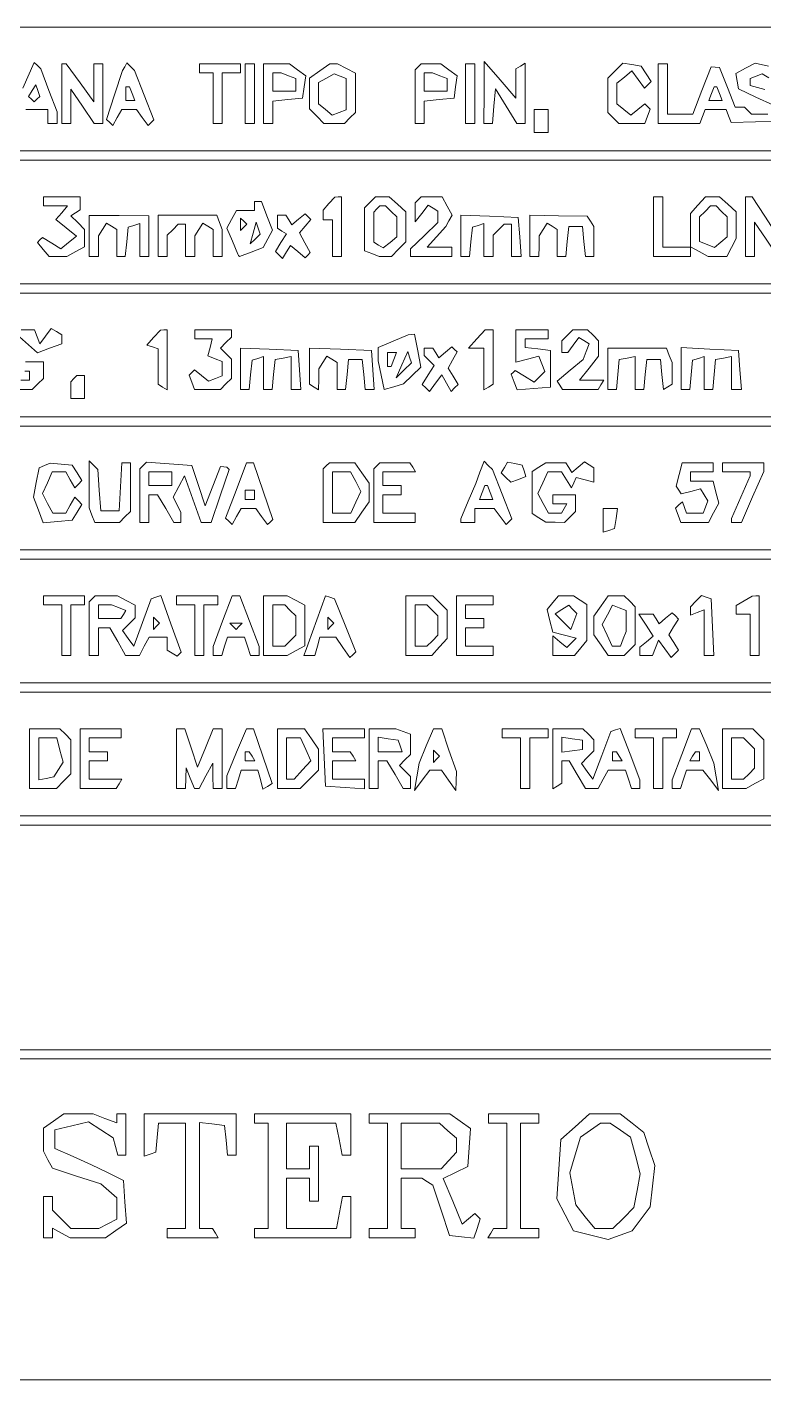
# Paper-space layout 'AN-02-DGE-008' of a CAD drawing. Header units: metres, sheet in millimetres. Extents: x 12 to 193, y 4 to 291.
# Drawn here: x 86.28 to 105.95, y 42.81 to 78.95 of the extents above; entities that cross this region are included whole.
import ezdxf

# ---------------------------------------------------------------- set-up
doc = ezdxf.new("R2010")
doc.units = ezdxf.units.M
doc.layers.add('DGE_CONTORNOS', color=7, linetype='Continuous', lineweight=0)
doc.layers.add('DGE_DATOS', color=7, linetype='Continuous', lineweight=0)

# ---------------------------------------------------------------- blocks, each defined once
blk = doc.blocks.new('LP_REF_DGE_MT_008')
at = {"layer": 'DGE_CONTORNOS'}
for points in [[(180.798, 77.295), (180.798, 75.641), (121.074, 75.641), (61.35, 75.641), (61.35, 77.295), (61.35, 78.949), (121.074, 78.949), (180.798, 78.949)], [(87.2, 77.172), (87.2, 76.376), (87.322, 76.376), (87.445, 76.376), (87.445, 76.833), (87.445, 77.29), (87.755, 76.833), (88.066, 76.376), (88.184, 76.376), (88.302, 76.376), (88.302, 77.172), (88.302, 77.968), (88.18, 77.968), (88.057, 77.968), (88.057, 77.46), (88.057, 76.952), (87.689, 77.46), (87.321, 77.968), (87.26, 77.968), (87.2, 77.968)], [(88.884, 77.887), (88.825, 77.785), (88.612, 77.134), (88.4, 76.483), (88.483, 76.4), (88.566, 76.317), (88.685, 76.53), (88.804, 76.743), (88.999, 76.743), (89.194, 76.743), (89.351, 76.529), (89.507, 76.315), (89.583, 76.391), (89.659, 76.467), (89.401, 77.126), (89.142, 77.785), (89.042, 77.887), (88.942, 77.99)], [(90.875, 77.846), (90.875, 77.723), (91.059, 77.723), (91.243, 77.723), (91.243, 77.05), (91.243, 76.376), (91.365, 76.376), (91.488, 76.376), (91.488, 77.05), (91.488, 77.723), (91.733, 77.723), (91.978, 77.723), (91.978, 77.846), (91.978, 77.968), (91.426, 77.968), (90.875, 77.968)], [(92.1, 77.172), (92.1, 76.376), (92.223, 76.376), (92.345, 76.376), (92.345, 77.172), (92.345, 77.968), (92.223, 77.968), (92.1, 77.968)], [(92.59, 77.172), (92.59, 76.376), (92.713, 76.376), (92.835, 76.376), (92.835, 76.674), (92.835, 76.973), (93.233, 77.011), (93.632, 77.05), (93.674, 77.349), (93.716, 77.648), (93.497, 77.808), (93.278, 77.968), (92.934, 77.968), (92.59, 77.968)], [(93.254, 77.649), (93.448, 77.575), (93.448, 77.404), (93.448, 77.233), (93.141, 77.233), (92.835, 77.233), (92.835, 77.478), (92.835, 77.723), (92.948, 77.723), (93.06, 77.723)], [(94.088, 77.778), (93.815, 77.587), (93.815, 77.174), (93.815, 76.761), (94.008, 76.568), (94.2, 76.376), (94.473, 76.376), (94.746, 76.376), (94.893, 76.523), (95.04, 76.67), (95.04, 77.192), (95.04, 77.715), (94.803, 77.842), (94.566, 77.968), (94.463, 77.968), (94.36, 77.968)], [(96.715, 77.887), (96.633, 77.805), (96.633, 77.09), (96.633, 76.376), (96.756, 76.376), (96.878, 76.376), (96.878, 76.674), (96.878, 76.973), (97.276, 77.011), (97.674, 77.05), (97.717, 77.349), (97.759, 77.648), (97.54, 77.808), (97.321, 77.968), (97.059, 77.968), (96.796, 77.968)], [(97.297, 77.649), (97.491, 77.575), (97.491, 77.404), (97.491, 77.233), (97.184, 77.233), (96.878, 77.233), (96.878, 77.478), (96.878, 77.723), (96.991, 77.723), (97.103, 77.723)], [(97.981, 77.172), (97.981, 76.376), (98.103, 76.376), (98.226, 76.376), (98.226, 77.172), (98.226, 77.968), (98.103, 77.968), (97.981, 77.968)], [(98.475, 77.203), (98.471, 76.376), (98.586, 76.376), (98.701, 76.376), (98.739, 76.835), (98.777, 77.295), (99.063, 76.835), (99.348, 76.376), (99.461, 76.376), (99.573, 76.376), (99.573, 77.179), (99.573, 77.983), (99.451, 77.907), (99.328, 77.832), (99.326, 77.441), (99.325, 77.05), (98.902, 77.54), (98.48, 78.03)], [(101.978, 77.782), (101.779, 77.583), (101.779, 77.127), (101.779, 76.67), (101.926, 76.523), (102.073, 76.376), (102.419, 76.376), (102.766, 76.376), (102.839, 76.565), (102.911, 76.754), (102.838, 76.827), (102.765, 76.901), (102.578, 76.746), (102.391, 76.591), (102.207, 76.743), (102.024, 76.896), (102.024, 77.172), (102.024, 77.448), (102.221, 77.612), (102.418, 77.775), (102.587, 77.544), (102.756, 77.313), (102.845, 77.401), (102.934, 77.49), (102.803, 77.699), (102.672, 77.907), (102.424, 77.944), (102.177, 77.982)], [(86.539, 77.022), (86.465, 76.948), (86.391, 77.021), (86.318, 77.095), (86.413, 77.25), (86.509, 77.405), (86.561, 77.25), (86.613, 77.096)], [(89.082, 77.172), (89.152, 76.988), (89.033, 76.988), (88.915, 76.988), (88.915, 77.172), (88.915, 77.356), (88.963, 77.356), (89.011, 77.356)], [(94.795, 77.155), (94.795, 76.736), (94.61, 76.665), (94.425, 76.593), (94.243, 76.745), (94.06, 76.896), (94.06, 77.181), (94.06, 77.466), (94.267, 77.582), (94.474, 77.698), (94.635, 77.636), (94.795, 77.575)], [(104.763, 77.172), (104.834, 76.988), (104.658, 76.988), (104.481, 76.988), (104.552, 77.172), (104.623, 77.356), (104.658, 77.356), (104.693, 77.356)], [(99.818, 76.437), (99.818, 76.131), (100.002, 76.131), (100.186, 76.131), (100.186, 76.437), (100.186, 76.743), (100.002, 76.743), (99.818, 76.743)], [(180.798, 73.742), (180.798, 72.088), (121.074, 72.088), (61.35, 72.088), (61.35, 73.742), (61.35, 75.396), (121.074, 75.396), (180.798, 75.396)], [(86.71, 74.293), (86.71, 74.171), (87.031, 74.171), (87.352, 74.171), (87.2, 73.988), (87.048, 73.805), (87.32, 73.584), (87.592, 73.364), (87.386, 73.193), (87.18, 73.022), (86.933, 73.176), (86.686, 73.33), (86.619, 73.263), (86.552, 73.197), (86.707, 73.01), (86.862, 72.823), (87.1, 72.823), (87.338, 72.823), (87.575, 72.95), (87.812, 73.077), (87.812, 73.309), (87.812, 73.541), (87.628, 73.725), (87.443, 73.91), (87.566, 73.986), (87.69, 74.063), (87.69, 74.239), (87.69, 74.416), (87.2, 74.416), (86.71, 74.416)], [(92.345, 74.171), (92.345, 74.048), (92.104, 74.048), (91.864, 74.048), (91.736, 73.81), (91.609, 73.572), (91.757, 73.228), (91.905, 72.884), (91.924, 72.85), (91.944, 72.816), (92.259, 72.936), (92.575, 73.056), (92.701, 73.291), (92.826, 73.525), (92.681, 73.909), (92.536, 74.293), (92.441, 74.293), (92.345, 74.293)], [(94.336, 74.233), (94.183, 74.059), (94.183, 73.931), (94.183, 73.803), (94.305, 73.803), (94.428, 73.803), (94.428, 73.313), (94.428, 72.823), (94.55, 72.823), (94.673, 72.823), (94.673, 73.619), (94.673, 74.416), (94.581, 74.411), (94.489, 74.406)], [(95.432, 74.269), (95.285, 74.122), (95.285, 73.547), (95.285, 72.972), (95.479, 72.898), (95.673, 72.823), (95.838, 72.823), (96.003, 72.823), (96.196, 73.016), (96.388, 73.208), (96.388, 73.609), (96.388, 74.01), (96.164, 74.213), (95.94, 74.416), (95.76, 74.416), (95.579, 74.416)], [(95.996, 74.024), (96.143, 73.877), (96.143, 73.61), (96.143, 73.343), (95.965, 73.195), (95.786, 73.047), (95.658, 73.126), (95.53, 73.205), (95.53, 73.606), (95.53, 74.007), (95.612, 74.089), (95.694, 74.171), (95.771, 74.171), (95.849, 74.171)], [(96.715, 74.334), (96.633, 74.252), (96.637, 73.997), (96.641, 73.742), (96.813, 73.969), (96.984, 74.195), (97.115, 74.115), (97.246, 74.034), (97.246, 73.88), (97.246, 73.727), (96.878, 73.374), (96.511, 73.022), (96.511, 72.923), (96.511, 72.823), (97.062, 72.823), (97.613, 72.823), (97.613, 72.946), (97.613, 73.068), (97.286, 73.068), (96.958, 73.068), (97.206, 73.344), (97.454, 73.619), (97.539, 73.77), (97.624, 73.921), (97.492, 74.168), (97.359, 74.416), (97.078, 74.416), (96.796, 74.416)], [(103.004, 73.619), (103.004, 72.823), (103.494, 72.823), (103.984, 72.823), (103.984, 72.946), (103.984, 73.068), (103.616, 73.068), (103.249, 73.068), (103.249, 73.742), (103.249, 74.416), (103.126, 74.416), (103.004, 74.416)], [(104.186, 74.192), (103.984, 73.968), (103.984, 73.522), (103.984, 73.077), (104.221, 72.95), (104.458, 72.823), (104.706, 72.823), (104.955, 72.823), (105.082, 73.06), (105.209, 73.297), (105.209, 73.654), (105.209, 74.01), (104.985, 74.213), (104.761, 74.416), (104.575, 74.416), (104.389, 74.416)], [(104.817, 74.024), (104.964, 73.877), (104.964, 73.61), (104.964, 73.343), (104.796, 73.204), (104.627, 73.064), (104.428, 73.14), (104.229, 73.217), (104.229, 73.547), (104.229, 73.877), (104.376, 74.024), (104.523, 74.171), (104.596, 74.171), (104.67, 74.171)], [(105.454, 73.619), (105.454, 72.823), (105.576, 72.823), (105.699, 72.823), (105.699, 73.28), (105.699, 73.738), (106.01, 73.28), (106.32, 72.823), (106.438, 72.823), (106.556, 72.823), (106.556, 73.619), (106.556, 74.416), (106.434, 74.416), (106.311, 74.416), (106.31, 73.895), (106.308, 73.374), (105.973, 73.894), (105.638, 74.414), (105.546, 74.415), (105.454, 74.416)], [(87.935, 73.37), (87.935, 72.823), (88.057, 72.823), (88.18, 72.823), (88.182, 73.099), (88.184, 73.374), (88.29, 73.543), (88.397, 73.712), (88.534, 73.628), (88.67, 73.544), (88.67, 73.183), (88.67, 72.823), (88.785, 72.823), (88.899, 72.823), (88.938, 73.212), (88.976, 73.601), (89.129, 73.651), (89.282, 73.701), (89.282, 73.262), (89.282, 72.823), (89.405, 72.823), (89.527, 72.823), (89.527, 73.364), (89.527, 73.904), (88.731, 73.911), (87.935, 73.917)], [(89.772, 73.374), (89.772, 72.823), (89.895, 72.823), (90.017, 72.823), (90.017, 73.105), (90.017, 73.387), (90.164, 73.534), (90.311, 73.681), (90.409, 73.681), (90.507, 73.681), (90.507, 73.252), (90.507, 72.823), (90.63, 72.823), (90.752, 72.823), (90.754, 73.099), (90.756, 73.374), (90.863, 73.543), (90.97, 73.712), (91.106, 73.628), (91.243, 73.544), (91.243, 73.183), (91.243, 72.823), (91.365, 72.823), (91.488, 72.823), (91.488, 73.181), (91.488, 73.538), (91.413, 73.732), (91.339, 73.926), (90.556, 73.926), (89.772, 73.926)], [(92.059, 73.599), (91.978, 73.517), (91.978, 73.681), (91.978, 73.844), (92.059, 73.762), (92.141, 73.681)], [(92.366, 73.285), (92.236, 73.155), (92.312, 73.446), (92.388, 73.736), (92.442, 73.575), (92.495, 73.414)], [(92.958, 73.749), (92.958, 73.573), (93.078, 73.499), (93.198, 73.424), (93.052, 73.191), (92.906, 72.957), (93, 72.863), (93.094, 72.769), (93.2, 72.941), (93.307, 73.114), (93.503, 72.951), (93.699, 72.788), (93.767, 72.856), (93.835, 72.925), (93.694, 73.188), (93.553, 73.451), (93.702, 73.63), (93.85, 73.809), (93.774, 73.885), (93.699, 73.961), (93.523, 73.815), (93.347, 73.669), (93.268, 73.797), (93.188, 73.926), (93.073, 73.926), (92.958, 73.926)], [(97.858, 73.373), (97.858, 72.823), (97.973, 72.823), (98.088, 72.823), (98.126, 73.212), (98.164, 73.601), (98.318, 73.651), (98.471, 73.701), (98.471, 73.262), (98.471, 72.823), (98.593, 72.823), (98.716, 72.823), (98.716, 73.105), (98.716, 73.387), (98.863, 73.534), (99.01, 73.681), (99.108, 73.681), (99.206, 73.681), (99.206, 73.252), (99.206, 72.823), (99.335, 72.823), (99.465, 72.823), (99.427, 73.344), (99.39, 73.864), (98.624, 73.894), (97.858, 73.924)], [(99.696, 73.372), (99.696, 72.823), (99.818, 72.823), (99.941, 72.823), (99.943, 73.099), (99.945, 73.374), (100.052, 73.543), (100.158, 73.712), (100.295, 73.628), (100.431, 73.544), (100.431, 73.183), (100.431, 72.823), (100.546, 72.823), (100.66, 72.823), (100.699, 73.221), (100.737, 73.619), (100.921, 73.619), (101.105, 73.619), (101.143, 73.221), (101.181, 72.823), (101.296, 72.823), (101.411, 72.823), (101.409, 73.221), (101.407, 73.619), (101.317, 73.759), (101.227, 73.899), (100.462, 73.91), (99.696, 73.92)], [(180.798, 70.189), (180.798, 68.535), (121.074, 68.535), (61.35, 68.535), (61.35, 70.189), (61.35, 71.843), (121.074, 71.843), (180.798, 71.843)], [(89.655, 70.652), (89.476, 70.451), (89.624, 70.402), (89.772, 70.353), (89.772, 69.88), (89.772, 69.407), (89.895, 69.332), (90.017, 69.256), (90.017, 70.06), (90.017, 70.863), (89.926, 70.858), (89.834, 70.854)], [(90.752, 70.741), (90.752, 70.618), (90.986, 70.618), (91.22, 70.618), (91.16, 70.39), (91.1, 70.162), (91.294, 70.087), (91.488, 70.013), (91.488, 69.822), (91.488, 69.63), (91.302, 69.559), (91.117, 69.488), (90.932, 69.642), (90.747, 69.795), (90.673, 69.722), (90.6, 69.649), (90.672, 69.459), (90.745, 69.27), (91.092, 69.27), (91.439, 69.27), (91.586, 69.417), (91.733, 69.564), (91.733, 69.822), (91.733, 70.079), (91.586, 70.226), (91.439, 70.373), (91.586, 70.52), (91.733, 70.667), (91.733, 70.765), (91.733, 70.863), (91.243, 70.863), (90.752, 70.863)], [(98.287, 70.618), (98.065, 70.373), (98.268, 70.373), (98.471, 70.373), (98.471, 69.815), (98.471, 69.256), (98.593, 69.332), (98.716, 69.407), (98.716, 70.135), (98.716, 70.863), (98.612, 70.863), (98.509, 70.863)], [(99.328, 70.432), (99.328, 70.001), (99.633, 70.077), (99.939, 70.154), (100.017, 69.949), (100.096, 69.744), (99.954, 69.602), (99.812, 69.46), (99.558, 69.619), (99.304, 69.777), (99.252, 69.725), (99.2, 69.673), (99.28, 69.465), (99.359, 69.258), (99.803, 69.295), (100.247, 69.332), (100.247, 69.822), (100.247, 70.312), (99.91, 70.351), (99.573, 70.389), (99.573, 70.504), (99.573, 70.618), (99.88, 70.618), (100.186, 70.618), (100.186, 70.741), (100.186, 70.863), (99.757, 70.863), (99.328, 70.863)], [(100.7, 70.716), (100.553, 70.569), (100.553, 70.41), (100.553, 70.251), (100.632, 70.251), (100.71, 70.251), (100.858, 70.453), (101.006, 70.655), (101.142, 70.572), (101.278, 70.488), (101.198, 70.28), (101.118, 70.072), (100.774, 69.783), (100.43, 69.493), (100.499, 69.382), (100.568, 69.27), (101.043, 69.27), (101.519, 69.27), (101.595, 69.393), (101.67, 69.515), (101.348, 69.515), (101.026, 69.515), (101.28, 69.838), (101.534, 70.161), (101.534, 70.365), (101.534, 70.569), (101.386, 70.716), (101.239, 70.863), (101.043, 70.863), (100.847, 70.863)], [(96.051, 70.558), (95.653, 70.385), (95.653, 70.21), (95.653, 70.036), (95.73, 69.65), (95.807, 69.264), (96.067, 69.341), (96.327, 69.419), (96.557, 69.639), (96.787, 69.86), (96.705, 70.3), (96.622, 70.741), (96.536, 70.736), (96.449, 70.731)], [(91.978, 69.821), (91.978, 69.27), (92.092, 69.27), (92.207, 69.27), (92.245, 69.659), (92.284, 70.048), (92.437, 70.098), (92.59, 70.148), (92.59, 69.709), (92.59, 69.27), (92.705, 69.27), (92.82, 69.27), (92.858, 69.668), (92.896, 70.065), (93.111, 70.105), (93.325, 70.146), (93.325, 69.708), (93.325, 69.27), (93.455, 69.27), (93.584, 69.27), (93.547, 69.791), (93.509, 70.312), (92.743, 70.341), (91.978, 70.371)], [(93.815, 69.891), (93.815, 69.407), (93.938, 69.332), (94.06, 69.256), (94.062, 69.539), (94.064, 69.822), (94.171, 69.991), (94.278, 70.159), (94.414, 70.075), (94.55, 69.991), (94.55, 69.631), (94.55, 69.27), (94.665, 69.27), (94.78, 69.27), (94.818, 69.669), (94.857, 70.067), (95.04, 70.067), (95.224, 70.067), (95.263, 69.669), (95.301, 69.27), (95.423, 69.27), (95.545, 69.27), (95.507, 69.791), (95.469, 70.312), (94.642, 70.343), (93.815, 70.374)], [(96.065, 70.067), (95.994, 69.883), (95.946, 69.883), (95.898, 69.883), (95.898, 70.067), (95.898, 70.251), (96.017, 70.251), (96.135, 70.251)], [(96.332, 69.779), (96.126, 69.577), (96.283, 69.928), (96.44, 70.278), (96.489, 70.13), (96.539, 69.981)], [(96.878, 70.275), (96.878, 70.177), (97.011, 70.044), (97.143, 69.912), (96.985, 69.658), (96.826, 69.404), (96.923, 69.307), (97.021, 69.21), (97.183, 69.432), (97.346, 69.655), (97.471, 69.433), (97.595, 69.211), (97.691, 69.308), (97.788, 69.404), (97.652, 69.621), (97.517, 69.838), (97.637, 70.053), (97.758, 70.269), (97.689, 70.338), (97.619, 70.408), (97.443, 70.262), (97.267, 70.116), (97.188, 70.245), (97.109, 70.373), (96.993, 70.373), (96.878, 70.373)], [(101.779, 69.822), (101.779, 69.27), (101.893, 69.27), (102.008, 69.27), (102.046, 69.668), (102.085, 70.065), (102.299, 70.105), (102.514, 70.146), (102.514, 69.708), (102.514, 69.27), (102.628, 69.27), (102.743, 69.27), (102.781, 69.669), (102.82, 70.067), (103.004, 70.067), (103.187, 70.067), (103.226, 69.666), (103.265, 69.266), (103.379, 69.337), (103.494, 69.407), (103.494, 69.696), (103.494, 69.985), (103.419, 70.179), (103.345, 70.373), (102.562, 70.373), (101.779, 70.373)], [(103.739, 69.828), (103.739, 69.27), (103.853, 69.27), (103.968, 69.27), (104.007, 69.659), (104.045, 70.048), (104.198, 70.098), (104.351, 70.148), (104.351, 69.709), (104.351, 69.27), (104.466, 69.27), (104.581, 69.27), (104.619, 69.668), (104.658, 70.065), (104.872, 70.105), (105.086, 70.146), (105.086, 69.708), (105.086, 69.27), (105.216, 69.27), (105.345, 69.27), (105.308, 69.791), (105.27, 70.312), (104.504, 70.348), (103.739, 70.385)], [(87.526, 69.556), (87.445, 69.475), (87.445, 69.25), (87.445, 69.025), (87.628, 69.025), (87.812, 69.025), (87.812, 69.332), (87.812, 69.638), (87.71, 69.638), (87.608, 69.638)], [(180.798, 66.637), (180.798, 64.983), (121.074, 64.983), (61.35, 64.983), (61.35, 66.637), (61.35, 68.29), (121.074, 68.29), (180.798, 68.29)], [(86.744, 67.233), (86.595, 67.17), (86.522, 66.779), (86.448, 66.389), (86.579, 66.046), (86.709, 65.702), (87.095, 65.741), (87.481, 65.779), (87.612, 65.988), (87.742, 66.196), (87.646, 66.293), (87.549, 66.389), (87.429, 66.176), (87.31, 65.963), (87.137, 65.963), (86.963, 65.963), (86.824, 66.223), (86.684, 66.484), (86.817, 66.775), (86.949, 67.065), (87.13, 67.065), (87.31, 67.065), (87.429, 66.852), (87.549, 66.639), (87.646, 66.735), (87.742, 66.832), (87.612, 67.041), (87.481, 67.249), (87.187, 67.273), (86.893, 67.296)], [(87.935, 66.732), (87.935, 66.105), (88.009, 65.912), (88.083, 65.718), (88.413, 65.718), (88.743, 65.718), (88.89, 65.865), (89.037, 66.012), (89.037, 66.661), (89.037, 67.31), (88.921, 67.31), (88.805, 67.31), (88.768, 66.667), (88.731, 66.024), (88.486, 66.024), (88.241, 66.024), (88.203, 66.575), (88.164, 67.127), (88.05, 67.243), (87.935, 67.359)], [(89.371, 67.236), (89.282, 67.147), (89.282, 66.432), (89.282, 65.718), (89.405, 65.718), (89.527, 65.718), (89.527, 66.085), (89.527, 66.453), (89.643, 66.453), (89.759, 66.453), (89.976, 66.085), (90.193, 65.718), (90.289, 65.718), (90.385, 65.718), (90.385, 65.848), (90.385, 65.979), (90.282, 66.185), (90.179, 66.392), (90.328, 66.675), (90.477, 66.959), (90.7, 66.338), (90.923, 65.718), (91.058, 65.718), (91.192, 65.718), (91.431, 66.422), (91.671, 67.127), (91.64, 67.157), (91.61, 67.188), (91.526, 67.197), (91.441, 67.206), (91.237, 66.684), (91.033, 66.162), (90.855, 66.698), (90.676, 67.233), (90.068, 67.279), (89.46, 67.325)], [(91.854, 66.571), (91.577, 65.832), (91.664, 65.745), (91.751, 65.659), (91.87, 65.872), (91.99, 66.085), (92.185, 66.085), (92.379, 66.085), (92.536, 65.871), (92.693, 65.657), (92.763, 65.727), (92.833, 65.798), (92.578, 66.554), (92.323, 67.31), (92.226, 67.31), (92.13, 67.31)], [(94.264, 67.229), (94.183, 67.147), (94.183, 66.432), (94.183, 65.718), (94.605, 65.718), (95.027, 65.718), (95.217, 65.99), (95.408, 66.262), (95.408, 66.514), (95.408, 66.766), (95.217, 67.038), (95.027, 67.31), (94.686, 67.31), (94.346, 67.31)], [(95.612, 67.229), (95.53, 67.147), (95.53, 66.432), (95.53, 65.718), (96.082, 65.718), (96.633, 65.718), (96.633, 65.84), (96.633, 65.963), (96.204, 65.963), (95.775, 65.963), (95.775, 66.208), (95.775, 66.453), (96.02, 66.453), (96.266, 66.453), (96.266, 66.575), (96.266, 66.698), (96.02, 66.698), (95.775, 66.698), (95.775, 66.882), (95.775, 67.065), (96.211, 67.065), (96.648, 67.065), (96.572, 67.188), (96.496, 67.31), (96.095, 67.31), (95.694, 67.31)], [(98.367, 67.055), (98.255, 66.759), (98.056, 66.285), (97.858, 65.81), (97.858, 65.764), (97.858, 65.718), (98.042, 65.718), (98.226, 65.718), (98.226, 65.902), (98.226, 66.085), (98.488, 66.085), (98.75, 66.085), (98.907, 65.871), (99.063, 65.657), (99.139, 65.733), (99.215, 65.808), (98.956, 66.467), (98.698, 67.127), (98.589, 67.238), (98.48, 67.35)], [(99.02, 67.184), (98.933, 67.044), (99.061, 66.916), (99.189, 66.788), (99.392, 66.865), (99.594, 66.943), (99.543, 67.096), (99.492, 67.249), (99.299, 67.286), (99.106, 67.324)], [(99.941, 67.19), (99.757, 67.074), (99.757, 66.514), (99.757, 65.954), (99.941, 65.838), (100.125, 65.721), (100.376, 65.72), (100.627, 65.718), (100.774, 65.865), (100.921, 66.012), (100.921, 66.232), (100.921, 66.453), (100.615, 66.453), (100.308, 66.453), (100.308, 66.33), (100.308, 66.208), (100.499, 66.208), (100.69, 66.208), (100.615, 66.085), (100.539, 65.963), (100.367, 65.963), (100.194, 65.963), (100.055, 66.223), (99.916, 66.484), (100.048, 66.775), (100.181, 67.065), (100.361, 67.065), (100.541, 67.065), (100.677, 66.851), (100.813, 66.637), (100.873, 66.777), (100.933, 66.917), (101.172, 66.854), (101.411, 66.792), (101.411, 66.983), (101.411, 67.173), (101.283, 67.252), (101.155, 67.331), (100.988, 67.192), (100.82, 67.053), (100.741, 67.182), (100.661, 67.31), (100.393, 67.308), (100.125, 67.307)], [(103.687, 66.998), (103.609, 66.687), (103.674, 66.581), (103.739, 66.476), (103.996, 66.543), (104.254, 66.61), (104.352, 66.451), (104.451, 66.291), (104.388, 66.127), (104.325, 65.963), (104.103, 65.963), (103.882, 65.963), (103.827, 66.116), (103.772, 66.269), (103.679, 66.182), (103.586, 66.096), (103.658, 65.907), (103.731, 65.718), (104.098, 65.718), (104.465, 65.718), (104.602, 65.974), (104.74, 66.231), (104.666, 66.525), (104.592, 66.82), (104.288, 66.82), (103.984, 66.82), (103.984, 66.943), (103.984, 67.065), (104.29, 67.065), (104.596, 67.065), (104.596, 67.188), (104.596, 67.31), (104.181, 67.31), (103.765, 67.31)], [(104.841, 67.188), (104.841, 67.065), (105.209, 67.065), (105.576, 67.065), (105.576, 67.014), (105.576, 66.963), (105.331, 66.392), (105.086, 65.82), (105.086, 65.769), (105.086, 65.718), (105.216, 65.718), (105.345, 65.718), (105.644, 66.395), (105.944, 67.072), (105.944, 67.191), (105.944, 67.31), (105.393, 67.31), (104.841, 67.31)], [(90.14, 66.882), (90.14, 66.698), (89.834, 66.698), (89.527, 66.698), (89.527, 66.882), (89.527, 67.065), (89.834, 67.065), (90.14, 67.065)], [(95.049, 66.805), (95.188, 66.544), (95.056, 66.254), (94.923, 65.963), (94.675, 65.963), (94.428, 65.963), (94.428, 66.514), (94.428, 67.065), (94.669, 67.065), (94.909, 67.065)], [(92.345, 66.453), (92.345, 66.33), (92.223, 66.33), (92.1, 66.33), (92.1, 66.453), (92.1, 66.575), (92.223, 66.575), (92.345, 66.575)], [(98.638, 66.514), (98.708, 66.33), (98.532, 66.33), (98.356, 66.33), (98.426, 66.514), (98.497, 66.698), (98.532, 66.698), (98.567, 66.698)], [(101.656, 65.769), (101.656, 65.452), (101.809, 65.503), (101.962, 65.553), (102.001, 65.819), (102.041, 66.085), (101.848, 66.085), (101.656, 66.085)], [(180.798, 63.084), (180.798, 61.43), (121.074, 61.43), (61.35, 61.43), (61.35, 63.084), (61.35, 64.738), (121.074, 64.738), (180.798, 64.738)], [(86.71, 63.635), (86.71, 63.513), (86.955, 63.513), (87.2, 63.513), (87.2, 62.839), (87.2, 62.165), (87.322, 62.165), (87.445, 62.165), (87.445, 62.839), (87.445, 63.513), (87.628, 63.513), (87.812, 63.513), (87.812, 63.635), (87.812, 63.758), (87.261, 63.758), (86.71, 63.758)], [(88.016, 63.676), (87.935, 63.594), (87.935, 62.88), (87.935, 62.165), (88.057, 62.165), (88.18, 62.165), (88.18, 62.533), (88.18, 62.9), (88.333, 62.899), (88.486, 62.899), (88.695, 62.532), (88.903, 62.165), (89.089, 62.165), (89.274, 62.165), (89.405, 62.41), (89.536, 62.655), (89.777, 62.655), (90.017, 62.655), (90.017, 62.479), (90.017, 62.302), (90.148, 62.221), (90.279, 62.14), (90.334, 62.195), (90.388, 62.25), (90.117, 63.006), (89.845, 63.761), (89.717, 63.719), (89.589, 63.677), (89.358, 63.042), (89.128, 62.407), (88.975, 62.616), (88.822, 62.825), (88.991, 62.994), (89.16, 63.163), (89.16, 63.333), (89.16, 63.504), (88.923, 63.631), (88.686, 63.758), (88.392, 63.758), (88.098, 63.758)], [(90.262, 63.635), (90.262, 63.513), (90.507, 63.513), (90.752, 63.513), (90.752, 62.839), (90.752, 62.165), (90.875, 62.165), (90.998, 62.165), (90.998, 62.839), (90.998, 63.513), (91.181, 63.513), (91.365, 63.513), (91.365, 63.635), (91.365, 63.758), (90.814, 63.758), (90.262, 63.758)], [(91.496, 63.079), (91.243, 62.401), (91.243, 62.283), (91.243, 62.165), (91.357, 62.165), (91.471, 62.165), (91.549, 62.41), (91.627, 62.655), (91.855, 62.655), (92.084, 62.655), (92.161, 62.41), (92.239, 62.165), (92.353, 62.165), (92.468, 62.165), (92.468, 62.283), (92.468, 62.401), (92.214, 63.079), (91.96, 63.758), (91.855, 63.758), (91.75, 63.758)], [(92.59, 62.961), (92.59, 62.165), (92.904, 62.165), (93.219, 62.165), (93.456, 62.292), (93.693, 62.419), (93.693, 62.961), (93.693, 63.504), (93.456, 63.631), (93.219, 63.758), (92.904, 63.758), (92.59, 63.758)], [(94.012, 63.115), (93.784, 62.471), (93.725, 62.318), (93.667, 62.165), (93.814, 62.165), (93.961, 62.165), (94.025, 62.41), (94.089, 62.655), (94.305, 62.655), (94.52, 62.655), (94.706, 62.379), (94.891, 62.104), (94.972, 62.181), (95.052, 62.258), (94.767, 62.968), (94.481, 63.679), (94.361, 63.719), (94.241, 63.759)], [(96.388, 62.961), (96.388, 62.165), (96.737, 62.165), (97.085, 62.165), (97.288, 62.389), (97.491, 62.613), (97.491, 62.993), (97.491, 63.373), (97.298, 63.565), (97.106, 63.758), (96.747, 63.758), (96.388, 63.758)], [(97.736, 62.961), (97.736, 62.165), (98.226, 62.165), (98.716, 62.165), (98.716, 62.288), (98.716, 62.41), (98.348, 62.41), (97.981, 62.41), (97.981, 62.655), (97.981, 62.9), (98.226, 62.9), (98.471, 62.9), (98.471, 63.023), (98.471, 63.145), (98.226, 63.145), (97.981, 63.145), (97.981, 63.329), (97.981, 63.513), (98.348, 63.513), (98.716, 63.513), (98.716, 63.635), (98.716, 63.758), (98.226, 63.758), (97.736, 63.758)], [(100.31, 63.575), (100.159, 63.393), (100.235, 63.087), (100.312, 62.781), (100.626, 62.703), (100.939, 62.624), (100.813, 62.498), (100.686, 62.371), (100.497, 62.528), (100.308, 62.685), (100.308, 62.425), (100.308, 62.165), (100.6, 62.165), (100.891, 62.165), (101.056, 62.364), (101.222, 62.564), (101.222, 63.044), (101.222, 63.525), (101.041, 63.639), (100.86, 63.754), (100.66, 63.756), (100.461, 63.758)], [(101.602, 63.485), (101.411, 63.213), (101.411, 62.961), (101.411, 62.71), (101.602, 62.437), (101.792, 62.165), (102.006, 62.165), (102.22, 62.165), (102.367, 62.312), (102.514, 62.459), (102.514, 62.961), (102.514, 63.464), (102.367, 63.611), (102.22, 63.758), (102.006, 63.758), (101.792, 63.758)], [(104.132, 63.612), (103.984, 63.464), (103.984, 63.352), (103.984, 63.241), (104.168, 63.312), (104.351, 63.382), (104.351, 62.774), (104.351, 62.165), (104.48, 62.165), (104.608, 62.165), (104.572, 62.921), (104.535, 63.677), (104.408, 63.719), (104.281, 63.761)], [(105.423, 63.625), (105.209, 63.5), (105.209, 63.384), (105.209, 63.268), (105.393, 63.268), (105.576, 63.268), (105.576, 62.716), (105.576, 62.165), (105.699, 62.165), (105.821, 62.165), (105.821, 62.961), (105.821, 63.758), (105.73, 63.754), (105.638, 63.75)], [(88.72, 63.439), (88.913, 63.364), (88.846, 63.255), (88.778, 63.145), (88.479, 63.145), (88.18, 63.145), (88.18, 63.329), (88.18, 63.513), (88.353, 63.513), (88.527, 63.513)], [(93.301, 63.366), (93.448, 63.219), (93.448, 62.961), (93.448, 62.704), (93.301, 62.557), (93.154, 62.41), (92.994, 62.41), (92.835, 62.41), (92.835, 62.961), (92.835, 63.513), (92.994, 63.513), (93.154, 63.513)], [(97.099, 63.366), (97.246, 63.219), (97.246, 62.961), (97.246, 62.704), (97.099, 62.557), (96.952, 62.41), (96.792, 62.41), (96.633, 62.41), (96.633, 62.961), (96.633, 63.513), (96.792, 63.513), (96.952, 63.513)], [(100.871, 63.07), (100.789, 62.857), (100.58, 63.067), (100.37, 63.276), (100.552, 63.389), (100.735, 63.502), (100.844, 63.393), (100.953, 63.284)], [(102.269, 63.081), (102.269, 62.798), (102.194, 62.604), (102.12, 62.41), (102.008, 62.41), (101.896, 62.41), (101.763, 62.701), (101.631, 62.992), (101.768, 63.248), (101.905, 63.503), (102.087, 63.434), (102.269, 63.364)], [(102.801, 62.973), (102.995, 62.678), (102.815, 62.529), (102.636, 62.38), (102.636, 62.273), (102.636, 62.165), (102.807, 62.165), (102.977, 62.165), (103.055, 62.368), (103.133, 62.57), (103.303, 62.337), (103.474, 62.104), (103.571, 62.202), (103.669, 62.299), (103.538, 62.507), (103.407, 62.715), (103.537, 62.924), (103.668, 63.134), (103.584, 63.218), (103.5, 63.303), (103.324, 63.157), (103.148, 63.011), (103.069, 63.139), (102.989, 63.268), (102.799, 63.268), (102.608, 63.268)], [(89.732, 62.941), (89.65, 62.859), (89.65, 63.023), (89.65, 63.186), (89.732, 63.104), (89.813, 63.023)], [(91.937, 62.941), (91.855, 62.859), (91.773, 62.941), (91.692, 63.023), (91.855, 63.023), (92.018, 63.023)], [(94.387, 62.941), (94.305, 62.859), (94.305, 63.023), (94.305, 63.186), (94.387, 63.104), (94.469, 63.023)], [(180.798, 59.531), (180.798, 57.877), (121.074, 57.877), (61.35, 57.877), (61.35, 59.531), (61.35, 61.185), (121.074, 61.185), (180.798, 61.185)], [(86.342, 59.409), (86.342, 58.612), (86.701, 58.612), (87.06, 58.612), (87.252, 58.805), (87.445, 58.997), (87.445, 59.454), (87.445, 59.911), (87.298, 60.058), (87.151, 60.205), (86.746, 60.205), (86.342, 60.205)], [(87.69, 59.409), (87.69, 58.612), (88.173, 58.612), (88.655, 58.612), (88.731, 58.735), (88.807, 58.857), (88.371, 58.857), (87.935, 58.857), (87.935, 59.102), (87.935, 59.347), (88.18, 59.347), (88.425, 59.347), (88.425, 59.47), (88.425, 59.592), (88.18, 59.592), (87.935, 59.592), (87.935, 59.776), (87.935, 59.96), (88.364, 59.96), (88.792, 59.96), (88.792, 60.082), (88.792, 60.205), (88.241, 60.205), (87.69, 60.205)], [(90.262, 59.409), (90.262, 58.612), (90.385, 58.612), (90.507, 58.612), (90.515, 58.888), (90.523, 59.164), (90.634, 58.888), (90.745, 58.612), (90.806, 58.612), (90.867, 58.612), (91.05, 58.949), (91.233, 59.286), (91.238, 58.949), (91.243, 58.612), (91.365, 58.612), (91.488, 58.612), (91.488, 59.409), (91.488, 60.205), (91.364, 60.205), (91.241, 60.205), (91.035, 59.691), (90.829, 59.178), (90.658, 59.691), (90.487, 60.205), (90.375, 60.205), (90.262, 60.205)], [(91.871, 59.576), (91.61, 58.947), (91.61, 58.78), (91.61, 58.612), (91.724, 58.612), (91.839, 58.612), (91.916, 58.857), (91.994, 59.102), (92.217, 59.102), (92.439, 59.102), (92.506, 58.845), (92.574, 58.588), (92.696, 58.663), (92.818, 58.739), (92.57, 59.472), (92.323, 60.205), (92.228, 60.205), (92.133, 60.205)], [(92.958, 59.409), (92.958, 58.612), (93.264, 58.612), (93.57, 58.612), (93.815, 58.857), (94.06, 59.102), (94.06, 59.381), (94.06, 59.66), (93.87, 59.933), (93.679, 60.205), (93.318, 60.205), (92.958, 60.205)], [(94.208, 59.439), (94.244, 58.674), (94.765, 58.636), (95.285, 58.598), (95.285, 58.728), (95.285, 58.857), (94.857, 58.857), (94.428, 58.857), (94.428, 59.102), (94.428, 59.347), (94.741, 59.347), (95.055, 59.347), (94.979, 59.47), (94.903, 59.592), (94.666, 59.592), (94.428, 59.592), (94.428, 59.776), (94.428, 59.96), (94.857, 59.96), (95.285, 59.96), (95.285, 60.082), (95.285, 60.205), (94.728, 60.205), (94.171, 60.205)], [(95.408, 59.409), (95.408, 58.612), (95.53, 58.612), (95.653, 58.612), (95.653, 58.98), (95.653, 59.347), (95.769, 59.347), (95.884, 59.347), (96.101, 58.98), (96.318, 58.612), (96.414, 58.612), (96.511, 58.612), (96.511, 58.772), (96.511, 58.931), (96.364, 59.078), (96.217, 59.225), (96.364, 59.372), (96.511, 59.519), (96.511, 59.788), (96.511, 60.056), (96.317, 60.131), (96.123, 60.205), (95.765, 60.205), (95.408, 60.205)], [(96.933, 59.746), (96.74, 59.286), (96.68, 58.919), (96.621, 58.551), (96.826, 58.827), (97.03, 59.102), (97.184, 59.102), (97.338, 59.102), (97.531, 58.827), (97.723, 58.551), (97.729, 58.805), (97.736, 59.059), (97.54, 59.632), (97.345, 60.205), (97.236, 60.205), (97.126, 60.205)], [(98.961, 60.082), (98.961, 59.96), (99.206, 59.96), (99.451, 59.96), (99.451, 59.286), (99.451, 58.612), (99.573, 58.612), (99.696, 58.612), (99.696, 59.286), (99.696, 59.96), (99.941, 59.96), (100.186, 59.96), (100.186, 60.082), (100.186, 60.205), (99.573, 60.205), (98.961, 60.205)], [(100.308, 59.401), (100.308, 58.598), (100.431, 58.674), (100.553, 58.749), (100.553, 59.048), (100.553, 59.347), (100.65, 59.347), (100.746, 59.347), (100.963, 58.98), (101.18, 58.612), (101.352, 58.612), (101.525, 58.612), (101.656, 58.857), (101.787, 59.102), (102.02, 59.102), (102.252, 59.102), (102.33, 58.857), (102.408, 58.612), (102.522, 58.612), (102.636, 58.612), (102.636, 58.724), (102.636, 58.836), (102.373, 59.524), (102.109, 60.213), (101.985, 60.172), (101.862, 60.131), (101.62, 59.493), (101.378, 58.856), (101.226, 59.064), (101.073, 59.272), (101.242, 59.441), (101.411, 59.61), (101.411, 59.76), (101.411, 59.911), (101.264, 60.058), (101.117, 60.205), (100.713, 60.205), (100.308, 60.205)], [(102.514, 60.082), (102.514, 59.96), (102.759, 59.96), (103.004, 59.96), (103.004, 59.286), (103.004, 58.612), (103.126, 58.612), (103.249, 58.612), (103.249, 59.286), (103.249, 59.96), (103.432, 59.96), (103.616, 59.96), (103.616, 60.082), (103.616, 60.205), (103.065, 60.205), (102.514, 60.205)], [(103.756, 59.52), (103.494, 58.836), (103.494, 58.724), (103.494, 58.612), (103.608, 58.612), (103.722, 58.612), (103.8, 58.857), (103.878, 59.102), (104.1, 59.102), (104.321, 59.102), (104.526, 58.827), (104.731, 58.551), (104.671, 58.919), (104.612, 59.286), (104.419, 59.746), (104.225, 60.205), (104.122, 60.205), (104.018, 60.205)], [(104.841, 59.409), (104.841, 58.612), (105.156, 58.612), (105.47, 58.612), (105.707, 58.739), (105.944, 58.866), (105.944, 59.388), (105.944, 59.911), (105.797, 60.058), (105.65, 60.205), (105.246, 60.205), (104.841, 60.205)], [(87.154, 59.635), (87.236, 59.309), (87.113, 59.114), (86.99, 58.919), (86.788, 58.879), (86.587, 58.839), (86.587, 59.4), (86.587, 59.96), (86.83, 59.96), (87.072, 59.96)], [(93.715, 59.654), (93.854, 59.348), (93.632, 59.103), (93.41, 58.857), (93.306, 58.857), (93.203, 58.857), (93.203, 59.409), (93.203, 59.96), (93.389, 59.96), (93.576, 59.96)], [(96.235, 59.746), (96.286, 59.592), (95.969, 59.592), (95.653, 59.592), (95.653, 59.785), (95.653, 59.977), (95.919, 59.938), (96.185, 59.899)], [(97.205, 59.388), (97.123, 59.307), (97.123, 59.47), (97.123, 59.633), (97.205, 59.552), (97.286, 59.47)], [(101.105, 59.776), (101.105, 59.654), (100.829, 59.614), (100.553, 59.575), (100.553, 59.776), (100.553, 59.977), (100.829, 59.938), (101.105, 59.899)], [(105.552, 59.813), (105.699, 59.666), (105.699, 59.409), (105.699, 59.151), (105.552, 59.004), (105.405, 58.857), (105.246, 58.857), (105.086, 58.857), (105.086, 59.409), (105.086, 59.96), (105.246, 59.96), (105.405, 59.96)], [(92.284, 59.47), (92.36, 59.347), (92.23, 59.347), (92.1, 59.347), (92.1, 59.47), (92.1, 59.592), (92.154, 59.592), (92.208, 59.592)], [(102.085, 59.47), (102.161, 59.347), (102.031, 59.347), (101.901, 59.347), (101.901, 59.47), (101.901, 59.592), (101.955, 59.592), (102.009, 59.592)], [(104.229, 59.47), (104.229, 59.347), (104.099, 59.347), (103.969, 59.347), (104.045, 59.47), (104.121, 59.592), (104.175, 59.592), (104.229, 59.592)], [(180.798, 54.631), (180.798, 51.629), (121.074, 51.629), (61.35, 51.629), (61.35, 54.631), (61.35, 57.632), (121.074, 57.632), (180.798, 57.632)], [(193.172, 47.097), (193.172, 42.809), (118.011, 42.809), (42.85, 42.809), (42.85, 47.097), (42.85, 51.384), (118.011, 51.384), (193.172, 51.384)], [(86.982, 49.724), (86.71, 49.533), (86.71, 49.226), (86.71, 48.918), (86.831, 48.691), (86.952, 48.465), (87.597, 48.255), (88.241, 48.045), (88.455, 47.858), (88.67, 47.671), (88.67, 47.388), (88.67, 47.105), (88.433, 46.978), (88.196, 46.852), (87.82, 46.852), (87.445, 46.852), (87.2, 47.097), (86.955, 47.342), (86.955, 47.525), (86.955, 47.709), (86.832, 47.709), (86.71, 47.709), (86.71, 47.158), (86.71, 46.607), (86.832, 46.607), (86.955, 46.607), (86.955, 46.733), (86.955, 46.86), (87.192, 46.733), (87.429, 46.607), (87.899, 46.607), (88.37, 46.607), (88.649, 46.802), (88.927, 46.997), (88.89, 47.567), (88.854, 48.138), (88.425, 48.347), (87.996, 48.556), (87.506, 48.776), (87.016, 48.995), (87.016, 49.241), (87.016, 49.486), (87.467, 49.597), (87.918, 49.708), (88.247, 49.493), (88.577, 49.277), (88.638, 49.044), (88.698, 48.812), (88.807, 48.812), (88.915, 48.812), (88.915, 49.363), (88.915, 49.914), (88.792, 49.914), (88.67, 49.914), (88.67, 49.795), (88.67, 49.675), (88.356, 49.795), (88.041, 49.914), (87.648, 49.914), (87.254, 49.914)], [(89.405, 49.353), (89.405, 48.791), (89.558, 48.842), (89.711, 48.892), (89.75, 49.281), (89.788, 49.669), (90.148, 49.669), (90.507, 49.669), (90.507, 48.26), (90.507, 46.852), (90.262, 46.852), (90.017, 46.852), (90.017, 46.729), (90.017, 46.607), (90.698, 46.607), (91.38, 46.607), (91.304, 46.729), (91.228, 46.852), (91.052, 46.852), (90.875, 46.852), (90.875, 48.269), (90.875, 49.686), (91.212, 49.647), (91.549, 49.608), (91.587, 49.21), (91.626, 48.812), (91.74, 48.812), (91.855, 48.812), (91.855, 49.363), (91.855, 49.914), (90.63, 49.914), (89.405, 49.914)], [(92.345, 49.792), (92.345, 49.669), (92.529, 49.669), (92.713, 49.669), (92.713, 48.26), (92.713, 46.852), (92.529, 46.852), (92.345, 46.852), (92.345, 46.729), (92.345, 46.607), (93.632, 46.607), (94.918, 46.607), (94.918, 47.158), (94.918, 47.709), (94.809, 47.709), (94.7, 47.709), (94.62, 47.28), (94.539, 46.852), (93.871, 46.852), (93.203, 46.852), (93.203, 47.525), (93.203, 48.199), (93.509, 48.199), (93.815, 48.199), (93.815, 47.893), (93.815, 47.587), (93.938, 47.587), (94.06, 47.587), (94.06, 48.322), (94.06, 49.057), (93.938, 49.057), (93.815, 49.057), (93.815, 48.75), (93.815, 48.444), (93.509, 48.444), (93.203, 48.444), (93.203, 49.057), (93.203, 49.669), (93.863, 49.669), (94.523, 49.669), (94.604, 49.241), (94.684, 48.812), (94.801, 48.812), (94.918, 48.812), (94.918, 49.363), (94.918, 49.914), (93.632, 49.914), (92.345, 49.914)], [(95.408, 49.792), (95.408, 49.669), (95.653, 49.669), (95.898, 49.669), (95.898, 48.26), (95.898, 46.852), (95.653, 46.852), (95.408, 46.852), (95.408, 46.729), (95.408, 46.607), (96.02, 46.607), (96.633, 46.607), (96.633, 46.729), (96.633, 46.852), (96.449, 46.852), (96.266, 46.852), (96.266, 47.525), (96.266, 48.199), (96.541, 48.197), (96.817, 48.195), (96.962, 48.103), (97.107, 48.011), (97.329, 47.34), (97.552, 46.668), (97.878, 46.63), (98.205, 46.592), (98.288, 46.854), (98.371, 47.115), (98.301, 47.185), (98.232, 47.254), (98.062, 47.113), (97.892, 46.972), (97.638, 47.583), (97.384, 48.193), (97.713, 48.35), (98.042, 48.507), (98.079, 49.016), (98.116, 49.524), (97.837, 49.719), (97.559, 49.914), (96.483, 49.914), (95.408, 49.914)], [(98.593, 49.792), (98.593, 49.669), (98.838, 49.669), (99.083, 49.669), (99.083, 48.26), (99.083, 46.852), (98.907, 46.852), (98.73, 46.852), (98.654, 46.729), (98.579, 46.607), (99.26, 46.607), (99.941, 46.607), (99.941, 46.729), (99.941, 46.852), (99.696, 46.852), (99.451, 46.852), (99.451, 48.26), (99.451, 49.669), (99.696, 49.669), (99.941, 49.669), (99.941, 49.792), (99.941, 49.914), (99.267, 49.914), (98.593, 49.914)], [(100.911, 49.574), (100.529, 49.233), (100.472, 48.44), (100.415, 47.648), (100.638, 47.219), (100.86, 46.79), (101.323, 46.676), (101.785, 46.562), (102.106, 46.676), (102.427, 46.79), (102.668, 47.113), (102.908, 47.436), (102.97, 47.987), (103.032, 48.538), (102.887, 48.979), (102.741, 49.42), (102.427, 49.667), (102.113, 49.914), (101.703, 49.914), (101.292, 49.914)], [(97.512, 49.467), (97.736, 49.264), (97.736, 49.078), (97.736, 48.892), (97.533, 48.668), (97.33, 48.444), (96.798, 48.444), (96.266, 48.444), (96.266, 49.057), (96.266, 49.669), (96.777, 49.669), (97.288, 49.669)], [(102.115, 49.481), (102.384, 49.293), (102.515, 48.805), (102.647, 48.318), (102.562, 47.867), (102.477, 47.417), (102.195, 47.134), (101.912, 46.852), (101.67, 46.852), (101.429, 46.852), (101.178, 47.17), (100.927, 47.489), (100.847, 47.917), (100.767, 48.345), (100.909, 48.819), (101.051, 49.293), (101.319, 49.481), (101.588, 49.669), (101.717, 49.669), (101.847, 49.669)]]:
    blk.add_lwpolyline(points, close=True, dxfattribs=at)
for points in [[(86.246, 76.743), (86.539, 76.743), (86.832, 76.743), (86.832, 76.56), (86.832, 76.376), (86.955, 76.376), (87.077, 76.376), (87.077, 76.529), (87.077, 76.682), (86.858, 77.258), (86.639, 77.835), (86.553, 77.92), (86.468, 78.006), (86.161, 77.314)], [(105.975, 77.277), (105.576, 77.391), (105.576, 77.483), (105.576, 77.575), (105.741, 77.638), (105.905, 77.701), (106.078, 77.591)], [(106.074, 77.906), (105.713, 77.985), (105.454, 77.846), (105.194, 77.707), (105.234, 77.501), (105.273, 77.295), (105.736, 77.077), (106.199, 76.859)], [(106.052, 76.621), (105.835, 76.621), (105.617, 76.621), (105.525, 76.713), (105.433, 76.805), (105.306, 76.805), (105.179, 76.805), (104.972, 77.334), (104.765, 77.864), (104.65, 77.875), (104.535, 77.885), (104.291, 77.253), (104.047, 76.621), (103.709, 76.621), (103.371, 76.621), (103.371, 77.295), (103.371, 77.968), (103.249, 77.968), (103.126, 77.968), (103.126, 77.172), (103.126, 76.376), (103.681, 76.376), (104.236, 76.376), (104.307, 76.56), (104.377, 76.743), (104.658, 76.743), (104.938, 76.743), (105.003, 76.573), (105.069, 76.402), (105.721, 76.42), (106.373, 76.437)], [(86.077, 69.27), (86.416, 69.27), (86.563, 69.417), (86.71, 69.564), (86.71, 69.785), (86.71, 70.005), (86.472, 70.005), (86.234, 70.005)], [(86.212, 69.76), (86.342, 69.76), (86.342, 69.638), (86.342, 69.515), (86.11, 69.515)], [(86.075, 70.676), (86.314, 70.46), (86.553, 70.244), (86.876, 70.367), (87.2, 70.489), (87.2, 70.608), (87.2, 70.726), (87.059, 70.813), (86.917, 70.9), (86.767, 70.694), (86.616, 70.488), (86.544, 70.676), (86.472, 70.863), (86.121, 70.863)]]:
    blk.add_lwpolyline(points, dxfattribs=at)

psp = doc.layouts.new('AN-02-DGE-008')

# ---------------------------------------------------------------- block references
at = {"layer": 'DGE_DATOS'}
psp.add_blockref('LP_REF_DGE_MT_008', (0, 0), dxfattribs=at)

doc.saveas('drawing.dxf')
